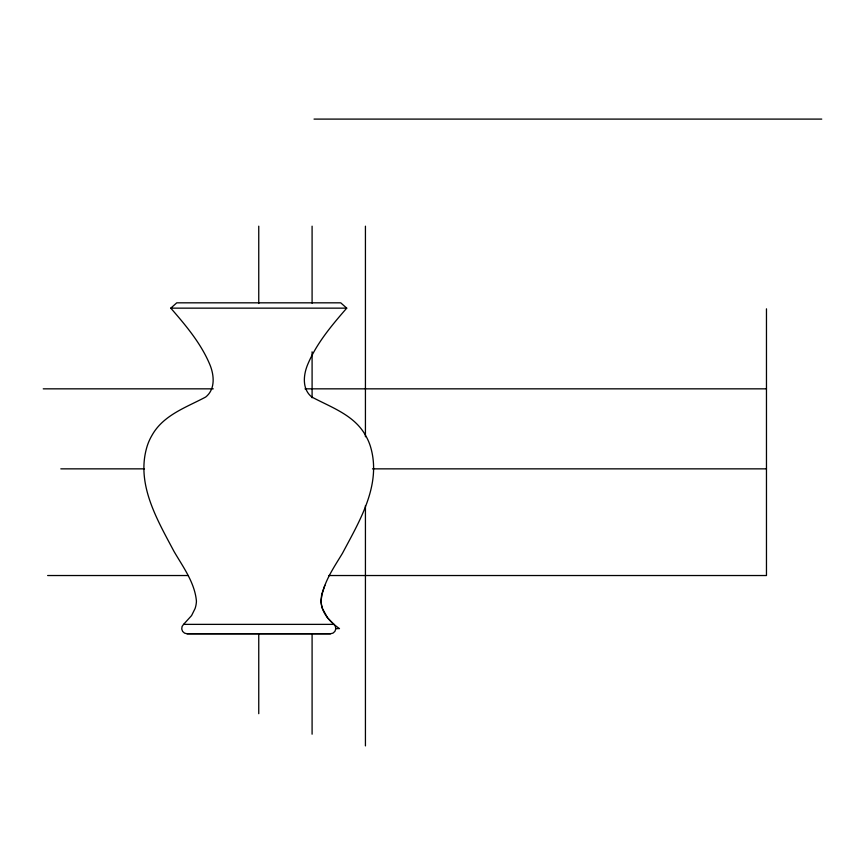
<?xml version="1.0" encoding="UTF-8"?>
<svg xmlns="http://www.w3.org/2000/svg" width="865" height="865" viewBox="0 0 865 865"><rect width="100%" height="100%" fill="white"/><g stroke="black" fill="none" stroke-linecap="round" stroke-linejoin="round"><path stroke-width="1.3" d="M324.862 585.335L321.672 594.428L321.066 600.245A25.939 25.939 0 0 0 322.44 608.582L327.565 617.826L333.933 624.368A5.331 5.331 0 0 1 330.484 633.753L187.024 633.753A5.331 5.331 0 0 1 183.575 624.368L191.587 615.566L195.079 608.538A25.907 25.907 0 0 0 196.431 601.164C194.82 582.751 183.131 567.062 174.027 551.459C157.073 519.433 135.589 483.578 147.18 446.081A52.689 52.689 0 0 1 152.067 435.203C163.463 414.897 186.505 407.307 205.708 397.013C215.644 389.109 214.174 374.729 209.708 364.252C200.777 343.091 185.694 325.327 170.794 308.145L176.763 302.826L340.745 302.826L346.714 308.145C331.814 325.327 316.731 343.091 307.799 364.252C303.334 374.729 301.863 389.109 311.8 397.013C331.003 407.307 354.045 414.897 365.441 435.203A52.689 52.689 0 0 1 370.328 446.081C382.071 484.314 359.743 520.654 342.486 553.254C333.512 568.132 322.623 583.497 321.077 601.164A25.907 25.907 0 0 0 322.429 608.538C325.37 617.091 332.214 623.568 339.48 628.606L335.696 628.617M314.038 119.1L821.75 119.1M170.794 308.145L346.714 308.145M43.25 388.839L213.255 388.839M305.01 388.839L766.466 388.839M60.82 468.852L144.466 468.852M372.491 468.852L766.466 468.852M47.64 575.528L188.159 575.528M328.689 575.528L766.466 575.528L766.466 308.827M183.596 624.368L333.912 624.368M187.035 633.753L330.473 633.753M365.43 226.176L365.43 436.771M365.43 505.614L365.43 745.9M312.092 226.176L312.092 303.193M312.092 351.828L312.092 397.77M312.092 634.207L312.092 734.19M258.754 226.176L258.754 303.496M258.754 634.25L258.754 713.69"/></g></svg>
